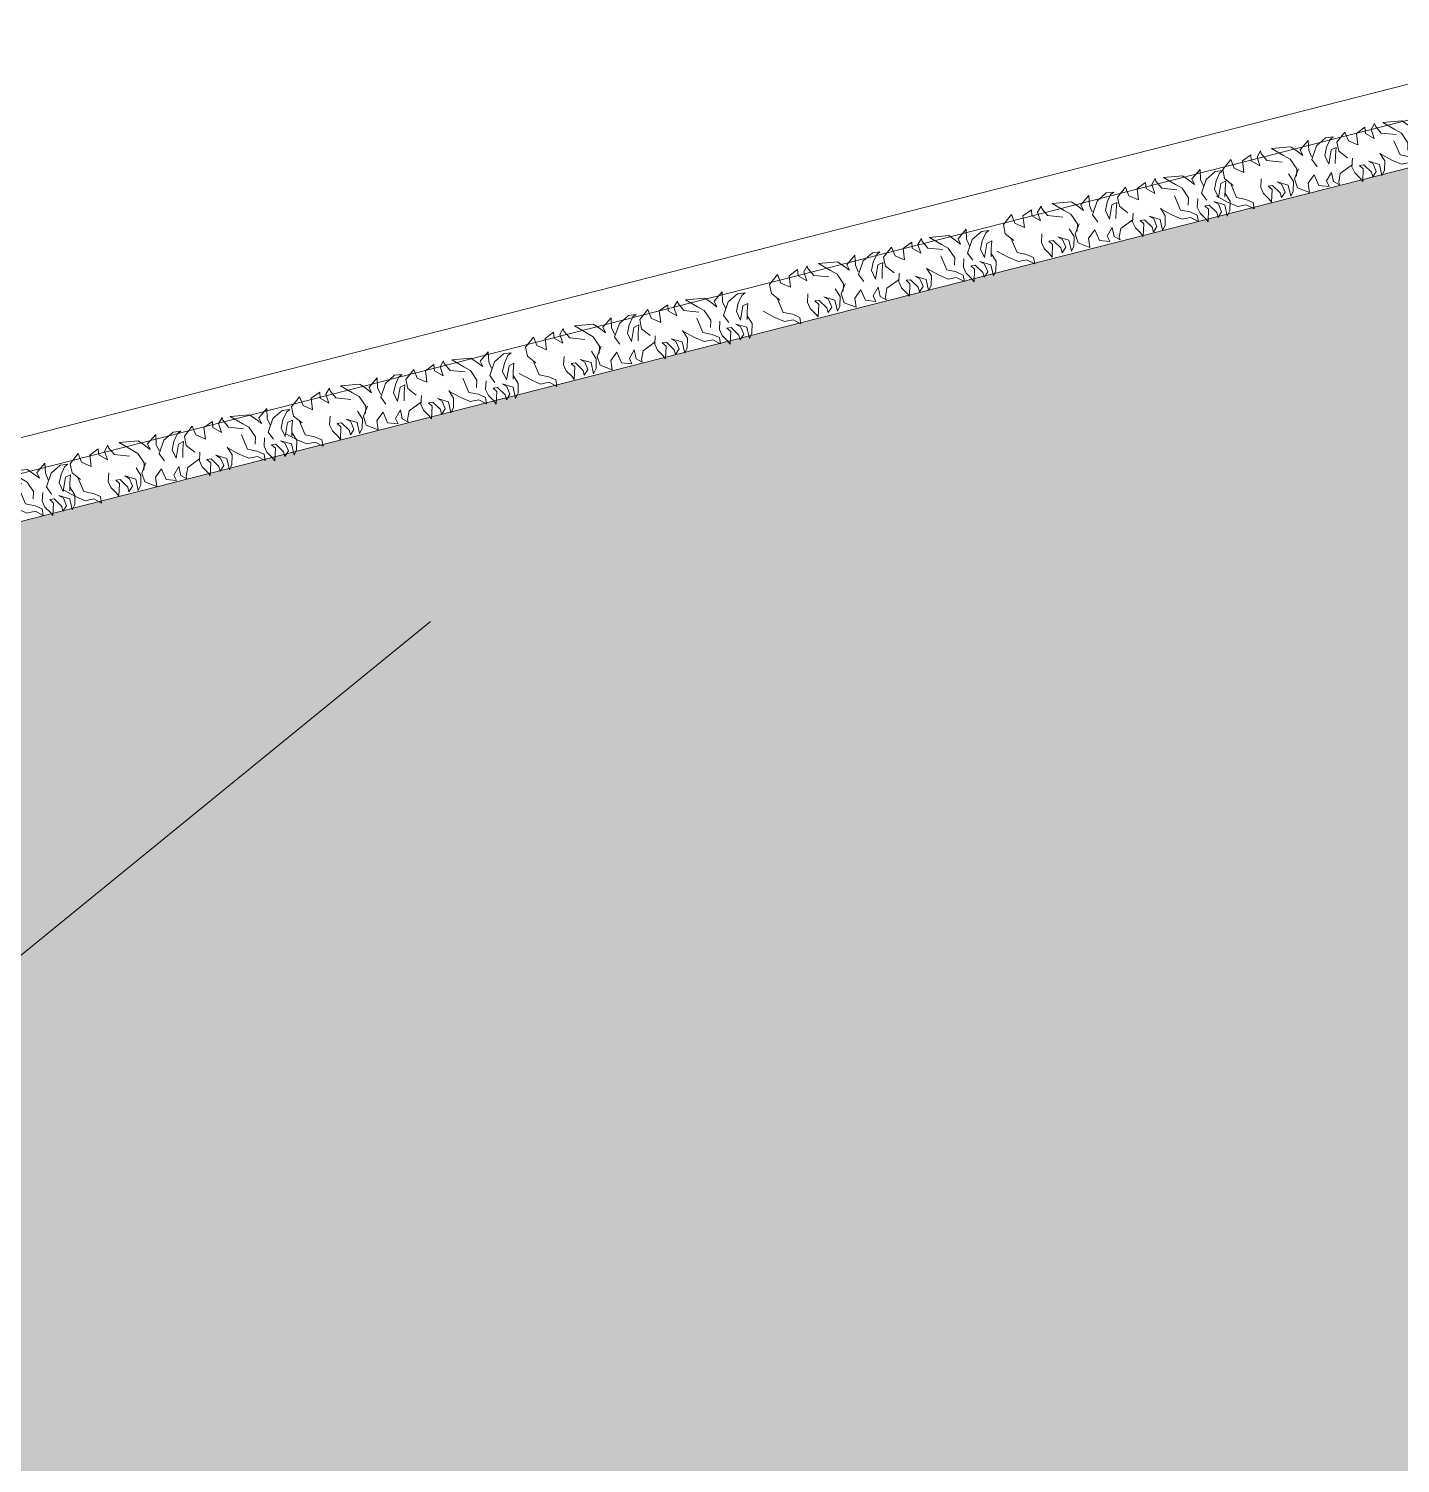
# Model space of a CAD drawing. Header units: millimetres. Extents: x -225363 to 347188, y -782467 to 813415.
# Drawn here: x 33418 to 39327, y 29298 to 35479 of the extents above; entities that cross this region are included whole.
import ezdxf

# ---------------------------------------------------------------- set-up
doc = ezdxf.new("R2010")
doc.units = ezdxf.units.MM
doc.layers.add('Xref SCN', color=8, linetype='Continuous', lineweight=0)
pattern_1 = [(196.9999999999999, (-1424125.796704574, -442865.0747459244), (-126.4792462612767, -237.8728657606396), [95.24999999999993, -285.7499999999997]), (286.9999999999999, (-1424185.264921013, -442833.454934359), (237.8728657606396, -126.4792462612767), [95.24999999999993, -285.7499999999997])]

# ---------------------------------------------------------------- blocks, each defined once
blk = doc.blocks.new('tre')
at = {"layer": 'Xref SCN', "ltscale": 100}
for points in [[(220, 3680), (-60, 3640), (-140, 3480), (-230, 3370), (-350, 3380), (-240, 3500), (-230, 3660), (-110, 3810), (60, 3990)], [(350, 2660), (450, 2920), (600, 2990), (650, 2990), (560, 3080), (390, 3070), (520, 3200), (630, 3180), (560, 3360), (350, 3390), (470, 3540), (640, 3560), (500, 3750), (330, 3760), (170, 3640)], [(150, 3110), (0, 3160), (-120, 3140), (-240, 3070), (-310, 3040), (-90, 2970), (-10, 3020), (-20, 2940), (-190, 2840), (-280, 2840), (-200, 2750), (-50, 2770), (20, 2840), (-90, 2660), (-300, 2670), (-220, 2600), (-50, 2550), (110, 2600)], [(300, 2110), (430, 2130), (610, 2090), (480, 2280), (370, 2260), (470, 2340), (580, 2430), (640, 2780), (460, 2600), (360, 2500), (160, 2430), (30, 2470)], [(-30, 1420), (-130, 1680), (-280, 1750), (-330, 1750), (-240, 1840), (-70, 1830), (-200, 1960), (-310, 1940), (-240, 2120), (-30, 2150), (-150, 2300), (-320, 2320), (-180, 2510), (-10, 2520), (150, 2400)], [(70, 1720), (210, 1680), (350, 1630), (330, 1730), (90, 1840), (260, 1870), (400, 1800), (520, 1700), (550, 1630), (570, 1770), (470, 1970), (250, 2120), (100, 2060)], [(290, 500), (390, 760), (540, 830), (590, 830), (500, 920), (330, 910), (460, 1040), (570, 1020), (500, 1200), (290, 1230), (410, 1380), (580, 1400), (440, 1590), (270, 1600), (110, 1480)], [(80, 1390), (-70, 1440), (-190, 1420), (-310, 1350), (-380, 1320), (-160, 1250), (-80, 1300), (-90, 1220), (-260, 1120), (-350, 1120), (-270, 1030), (-120, 1050), (-50, 1120), (-160, 940), (-370, 950), (-290, 880), (-120, 830), (40, 880)], [(190, 570), (-90, 530), (-170, 370), (-260, 260), (-380, 270), (-270, 390), (-260, 550), (-140, 700), (30, 880)], [(230, 10), (360, 30), (540, -10), (410, 180), (300, 160), (400, 240), (510, 330), (570, 680), (390, 500), (290, 400), (90, 330), (-40, 370)], [(30, 170), (-120, 220), (-240, 200), (-360, 130), (-430, 100), (-210, 30), (-130, 80), (-140, 0), (-310, -100), (-400, -100), (-320, -190), (-170, -170), (-100, -100), (-210, -280), (-420, -270), (-340, -340), (-170, -390), (-10, -340)], [(-70, -320), (70, -360), (210, -410), (190, -310), (-50, -200), (120, -170), (260, -240), (380, -340), (410, -410), (430, -270), (330, -70), (110, 80), (-40, 20)]]:
    blk.add_lwpolyline(points, dxfattribs=at)
blk = doc.blocks.new('A$C962f23e2')
at = {"layer": 'Xref SCN', "ltscale": 3}
blk.add_line((1823.516778351506, 2028.783514381037), (6131.180229687365, 5540.652156409808), dxfattribs=at)
blk = doc.blocks.new('Xref SCN')
at = {"layer": 'Xref SCN', "ltscale": 3}
h = blk.add_hatch(dxfattribs=at)
h.set_pattern_fill('CROSS', color=256, scale=30, angle=197)
h.set_pattern_definition(pattern_1)
edge = h.paths.add_edge_path()
edge.add_arc((2267.432492593316, -6082.955996482024), 1150.000000000537, 110.6378028022086, 180.3855560689939)
edge.add_line((1117.45852989766, -6090.69454436157), (1124.354477578541, -7115.455314012756))
edge.add_arc((2274.328440274171, -7107.716766132653), 1150.000000000515, 180.3855560690217, 270.3855560690193)
edge.add_line((2282.066988154227, -8257.690728828284), (21549.8991634509, -8127.551182389644))
edge.add_arc((21542.16480664337, -6977.572696246487), 1150.004495150925, 270.3853457486589, 360.4401760572534)
edge.add_line((22692.13536467512, -6968.737848909465), (22692.16932637642, -2095.908891016872))
edge.add_arc((21542.20329682976, -2104.748059039981), 1150.000000001153, 0.4403930512387025, 90.3855560690482)
edge.add_line((21534.46474894912, -954.7740963437154), (6081.87324634222, -1059.018761787764))
edge.add_arc((6089.608981841442, -2208.997088369517), 1150.00434486635, 90.38541449006392, 160.1331677440024)
edge.add_arc((-23.55194331795474, -0.0794007698373207), 5349.999797249518, 290.6378018122106, 340.13330833294367, ccw=False)
edge = h.paths.add_edge_path()
edge.add_arc((21542.20329682936, 18280.17292901865), 1150.000000000495, 0.4403363143794081, 104.369872908503, ccw=False)
edge.add_line((22692.16933512774, 18289.01095829364), (22692.16933512804, 2403.988085117999))
edge.add_arc((21542.20329682986, 2395.150055855041), 1150.0000000002, -89.61444393098418, 0.44033631378022164, ccw=False)
edge.add_line((21549.94184470984, 1245.176093159724), (6067.061946074886, 1140.931379739806))
edge.add_arc((6059.324010787664, 2290.90442000174), 1149.99907346562, 200.6377726041507, 270.38552585808895, ccw=False)
edge.add_arc((-23.55236299291664, -0.07936344246354565), 5350.000286126963, 20.63780260191557, 28.59528784446422)
edge.add_arc((5234.302447717453, 2862.395526084858), 636.558452985771, 160.1438003828004, 208.3076443223057, ccw=False)
edge.add_arc((7788.188339109593, 2340.315315806074), 3237.894847489657, 44.33072283090661, 166.8196660366165, ccw=False)
edge.add_arc((13743.18888037902, 8157.794208345327), 5087.073147143053, 224.3307228342767, 255.0649233926709)
edge.add_arc((13751.05389514806, 8258.775854639935), 5186.703216037286, 255.2684708845108, 275.8244798379233)
edge.add_arc((13743.18888017516, 8157.794208547473), 5087.073147375032, 276.0280273323885, 352.8040128533177)
edge.add_arc((13366.1299541812, 8136.436578901939), 5458.915630729331, 353.5221682628192, 372.9616768325129)
edge.add_arc((13743.18888038175, 8157.794208354395), 5087.073147139498, 13.67983223975764, 75.72664608736717)
edge.add_arc((16202.12696616123, 17226.11521777178), 4310.076534491913, 184.5428523497743, 253.7687722026763, ccw=False)
edge.add_arc((12055.19205003142, 16895.67084596019), 150.0000000842738, 104.41773841877719, 184.1801390410202, ccw=False)
edge.add_line((12017.84358862124, 17040.94676432099), (21256.79565814864, 19394.19379048572))
h = blk.add_hatch(dxfattribs=at)
h.set_pattern_fill('CROSS', color=256, scale=30, angle=197)
h.set_pattern_definition(pattern_1)
edge = h.paths.add_edge_path()
edge.add_line((10158.25248481041, 16567.29161360742), (1851.338825992003, 14451.44343979788))
edge.add_arc((2136.746464633302, 13337.42257832055), 1150.000000000654, 104.3698729064734, 180.3855560689439)
edge.add_line((986.7725019375212, 13329.684030442), (1035.38745512125, 6105.340234971274))
edge.add_arc((2185.361418233575, 6113.078783146311), 1150.000000419184, 180.385556083576, 250.133309335547)
edge.add_arc((-23.55210237688152, -0.07924422139149101), 5350.000000281268, 54.44102472604362, 70.1333093213699, ccw=False)
edge.add_arc((3168.419816109703, 4685.789284040571), 343.1811352010142, 256.3942929210485, 333.3422024317786)
edge.add_arc((7788.188339282695, 2340.315315693876), 4837.894847444187, 44.33072283415328, 153.0645302841241, ccw=False)
edge.add_arc((13743.18888039085, 8157.794208342014), 3487.073147149247, 224.3307228344502, 435.8787816870128)
edge.add_arc((16212.7306757724, 17236.67011801348), 5922.692247420785, 187.7158634724419, 254.1381202870174, ccw=False)
edge.add_arc((10541.85131194201, 16468.33828872615), 199.9999999717396, 187.6327112132098, 187.7158634946018, ccw=False)
edge.add_arc((10194.95235707314, 16421.8504936444), 150.0000000006549, 7.632711191249096, 104.1620853056079)
edge = h.paths.add_edge_path()
edge.add_arc((-13757.86462657561, 9268.2280887509), 1149.999999999663, 104.3599253580993, 180.4403363137304)
edge.add_line((-14907.83066487326, 9259.390059488946), (-14907.8306648724, 2149.033009727815))
edge.add_arc((-13757.86462657403, 2157.871038991669), 1150.000000000405, 180.4403363138248, 270.3855560690533)
edge.add_line((-13750.12607869329, 1007.897076296153), (-6128.956795133097, 1058.860412580692))
edge.add_arc((-6136.702427903992, 2208.823382532624), 1149.989055203435, 270.3859127362743, 340.1336659940865)
edge.add_arc((-23.55170312459495, -0.07963775157440978), 5350.000509182541, 110.6378053248454, 160.1333118404704, ccw=False)
edge.add_arc((-2314.536697075961, 6082.797508539655), 1150.000000000707, 290.637802811165, 360.3855560689717)
edge.add_line((-1164.562734380132, 6090.536056418754), (-1205.642104430852, 12195.0671255059))
edge.add_arc((-2355.616067125199, 12187.32857762662), 1149.999999999226, 0.3855560689807032, 104.3599253581076)
edge.add_line((-2640.83028798044, 13301.39897406491), (-14043.0788474308, 10382.29848518965))
edge = h.paths.add_edge_path()
edge.add_line((-13750.10342724499, -8364.829988773374), (-2217.808474847945, -8287.971851441147))
edge.add_arc((-2225.557910838118, -7138.009647688681), 1149.988314643846, 270.3861024765974, 360.3861024766013)
edge.add_line((-1075.595707085653, -7130.260211698432), (-1082.491659604668, -6105.498722913631))
edge.add_arc((-2232.46562271614, -6113.237271088072), 1150.000000418328, 0.3855560835465677, 70.13330933550203)
edge.add_arc((-23.55210179187861, -0.07924351755855241), 5350.000000579504, 200.6378028130497, 250.133309318957, ccw=False)
edge.add_arc((-6106.428854743411, -2291.063838795871), 1149.999999989781, 20.63780281546618, 90.38555606940805)
edge.add_line((-6114.167402631196, -1141.089876111026), (-13765.59325048783, -1192.053274140098))
edge.add_arc((-13757.84314828146, -2342.014767317753), 1149.987608574801, 90.38613590727235, 180.4409912858983)
edge.add_line((-14907.79669441492, -2350.865846952107), (-14907.83065611986, -7223.695345795784))
edge.add_arc((-13757.86462657333, -7214.856177773401), 1150.000000001009, 180.4403930512026, 270.3855560690091)
edge.add_arc((-13747.7709107266, -8714.815353055687), 349.9931368543271, 90.38184846327579, 90.38555671171002, ccw=False)
at = {"layer": 'Xref SCN'}
for points in [[(21170.1847479311, 19733.30822873339, -0.4875941573619264), (23042.16933512654, 18290.26668712336), (23042.16933512912, 2405.243813959489, -0.414213562373095), (21552.29705493523, 895.1840175571033), (6069.418408371319, 790.9393125653951, -0.314089156412974), (4655.583861107414, 1762.216598525896, 0.03477349207873731), (4366.191898389021, 2393.693428806455, -0.2077135846943199), (4299.119463875177, 3176.609414868028, -0.5901643176475091), (10354.67457345, 4847.532467465806, 0.134879567910843), (12521.72925028361, 3580.906797295342, 0.08986899184814741), (14241.27037145277, 3446.979328768932, 0.3479529645834747), (18442.67543641233, 7562.237232839005, 0.08480836681686449), (18345.36415298755, 9280.22227358488, 0.2777472678124035), (14905.52588359268, 12750.05233397336, -0.3120018823839892), (11556.62703941645, 16857.81678183379, -0.3638812203274946), (11931.18586707742, 17380.04927928782)], [(21207.30015749518, 19587.97256476774, -0.4875019784721183), (22892.16933512641, 18289.74870272412), (22892.16933512666, 2404.725829560644, -0.4143201802074302), (21551.2876791223, 1045.180621386884), (6068.408495958065, 940.9359127826465, -0.314089156412975), (4795.957940015767, 1815.085473779563, 0.03475754744985484), (4498.041270806105, 2465.218581607236, -0.2096378704288183), (4443.391879476985, 3134.958396474842, -0.5908386502020884), (10247.37685389192, 4742.712624985292, 0.134894463080216), (12483.3278857798, 3435.905368081167, 0.08989788781435676), (14256.75779502135, 3297.780739697047, 0.3480271492531981), (18591.61182336896, 7544.378434609236, 0.0849047449249453), (18491.33123301547, 9314.78519564433, 0.2776597883136725), (14944.84712587745, 12894.82929440993, -0.3118325523197416), (11706.1792139067, 16869.4022295381, -0.3636277596139125), (11968.30683619303, 17234.71503139227)], [(21256.79565814864, 19394.19379048572, -0.4873520527600381), (22692.16933512774, 18289.01095829364), (22692.16933512804, 2403.988085117999, -0.4144936240348549), (21549.94184470984, 1245.176093159724), (6067.061946074886, 1140.931379739806, -0.3140891564129623), (4983.123392572161, 1885.57727025187, 0.03473503885151173), (4673.867414378008, 2560.535894014829, -0.2133038789825034), (4635.588630265775, 3078.609375918943, -0.5919222941644434), (10104.3132278158, 4602.95283501142, 0.1349129633609273), (12432.12619613745, 3242.570119621272, 0.08993380364239148), (14277.40756280749, 3098.849298205922, 0.3481193584637186), (18790.19357843359, 7520.568359651308, 0.08502486124028798), (18685.9541003824, 9360.867433183088, 0.2775445301844274), (14997.39828809416, 13087.83193295179, -0.3115893886019098), (11905.59107926778, 16884.73697327681, -0.3627966146664886), (12017.84358862124, 17040.94676432099)], [(10109.05787998629, 16761.14702885534), (1801.843325295311, 14645.22221406942, 0.3444342271818743), (786.7770301632845, 13328.33819602855), (835.3919833481777, 6103.994400557076, 0.3140891564035103), (1726.587071808288, 4843.422884805159, -0.07022984387341812), (2998.871627488028, 4169.747466811712, 0.3712655768903973), (3653.617149800193, 4441.598184659833, -0.513536244979109), (11105.75861031974, 5581.271364869663, 1.321035916404342), (14645.75198122048, 11732.69116370279, -0.2980774236316108), (10541.85131198025, 16468.33828865331, 0.448230539334488)], [(10158.25248481041, 16567.29161360742), (1851.338825992003, 14451.44343979788, 0.3444041590464169), (986.7725019375212, 13329.684030442), (1035.38745512125, 6105.340234971274, 0.3140891564035318), (1794.553641630118, 5031.520054870132, -0.06857771076225913), (3087.690254316374, 4352.238644091382, 0.3489606479377238), (3475.12151782446, 4531.817345937783, -0.5135651419744152), (11248.82223638905, 5721.031154850647, 1.321614334886534), (14593.94464749064, 11539.49404101726, -0.2982186949356155), (10343.66209898025, 16441.48617792843, -0.0003628202886292978), (10343.62333774797, 16441.77383436282, 0.4479992441927153)]]:
    blk.add_lwpolyline(points, format="xyb", close=True, dxfattribs=at)
blk.add_lwpolyline([(10072.13033112962, 16906.53054269131), (1764.727915731914, 14790.55787803525, 0.3444527125239354), (636.7804263360449, 13327.3288202176), (685.3953795209381, 6102.985024747344, 0.314089156403509), (1675.612144438943, 4702.350007256886, -0.07132497686187043), (2928.457579869733, 4035.467662797051, 0.3814239492224126), (3787.462987308172, 4373.882826286543, -0.5135169078659486), (10998.46089076449, 5476.451522383639, 1.320626084643588), (14684.69262418841, 11877.56584608963, -0.2979643242735039), (10690.50644049305, 16488.37981352744, 0.4489644996791282), (10070.94617409287, 16906.22892687927)], format="xyb", dxfattribs=at)
at = {"layer": 'Xref SCN', "xscale": 0.2340913466629827, "yscale": 0.2340913466629827, "zscale": 0.2340913466629827, "rotation": 105.0902255866757}
for p in [(20493.51815629729, 19288.57859055374), (19548.35821144377, 19051.44959789121), (18540.63922369668, 18793.27008468828), (17489.65504510074, 18524.00594764915), (16481.93605735364, 18265.82643444628), (15527.83433723148, 18021.38376675595), (14571.84273418762, 17785.44876752767)]:
    blk.add_blockref('tre', p, dxfattribs=at)
at = {"layer": 'Xref SCN', "ltscale": 3}
blk.add_blockref('A$C962f23e2', (10070.94673645731, 11685.46306138103), dxfattribs=at)

msp = doc.modelspace()

# ---------------------------------------------------------------- block references
msp.add_blockref('Xref SCN', (18946.53077138338, 15698.97744072331))

doc.saveas('drawing.dxf')
